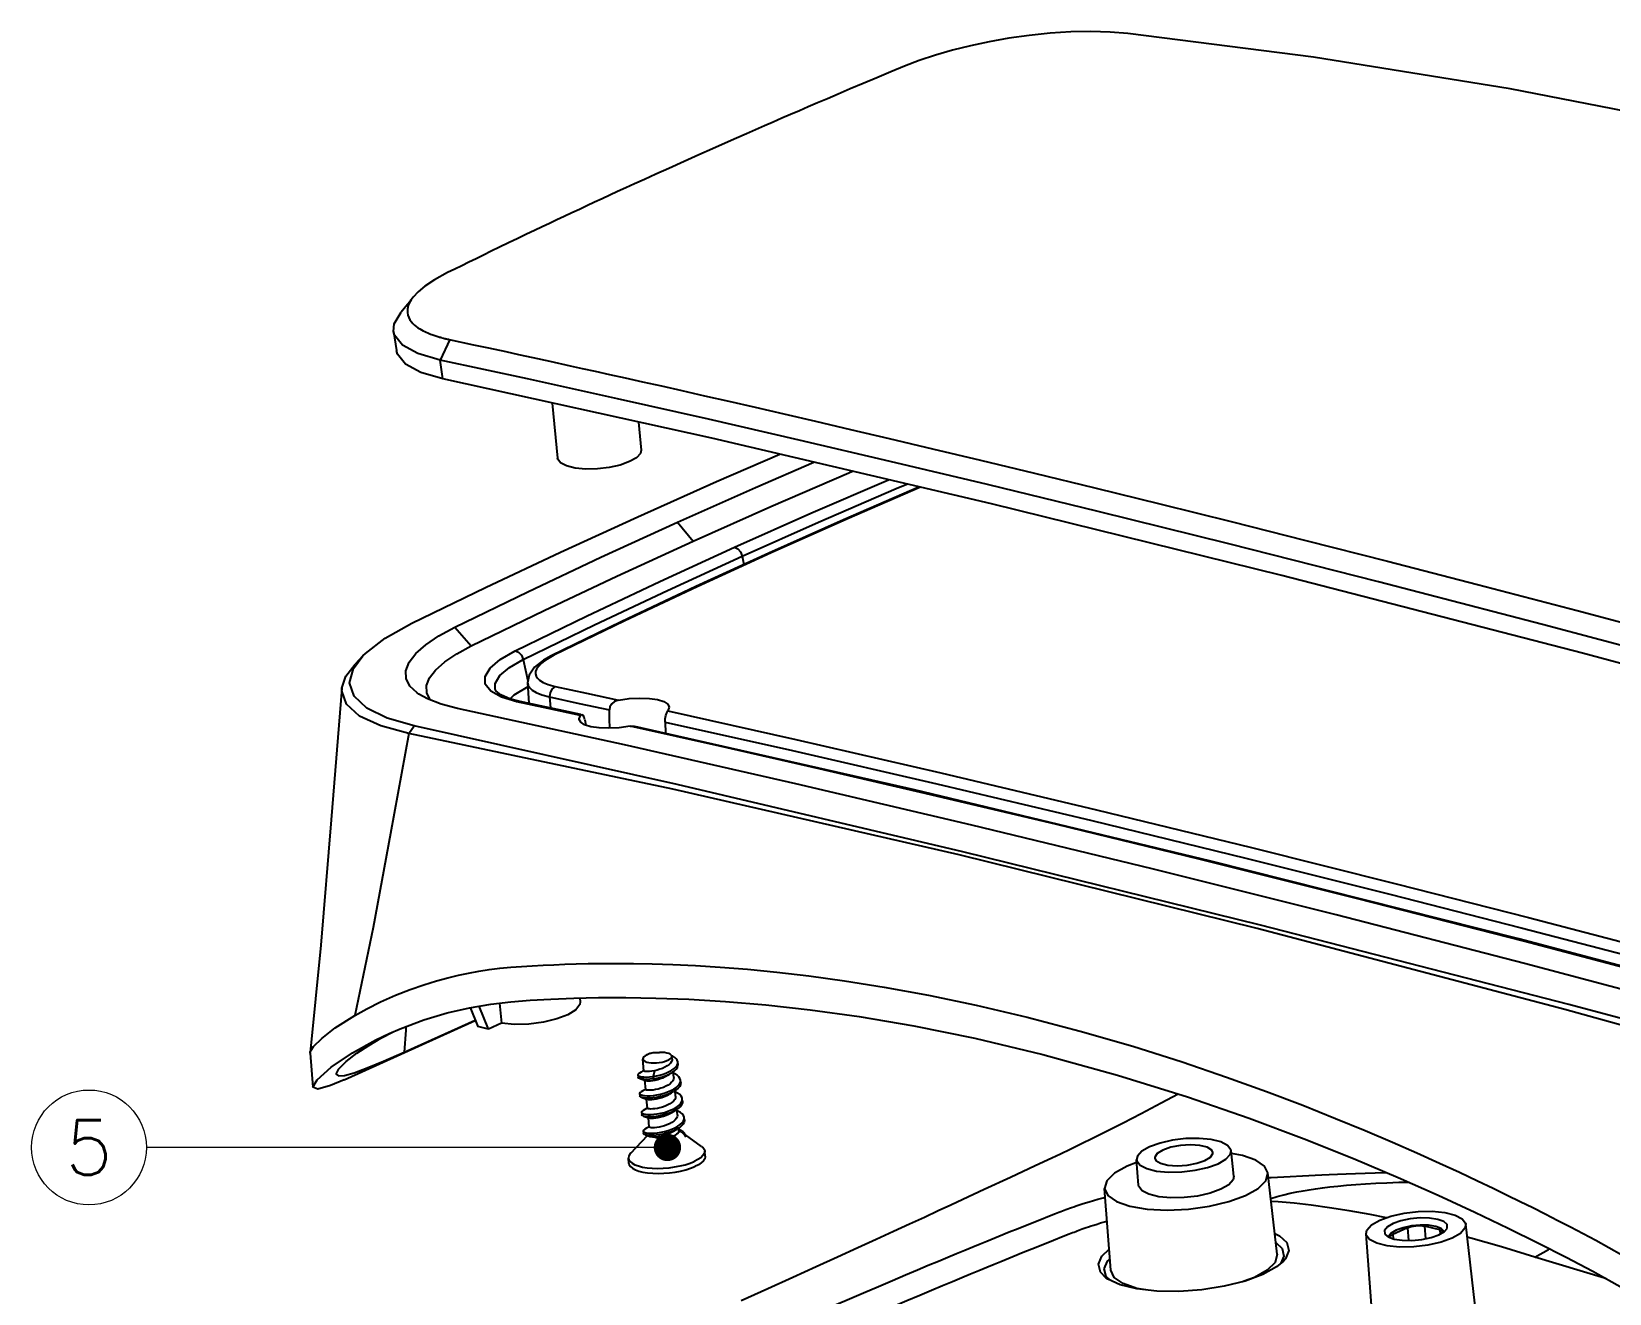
# Model space of a CAD drawing. Header units: millimetres. Extents: x 6239 to 6671, y 1393 to 1694.
# Drawn here: x 6471.9 to 6541.1, y 1523.7 to 1579.1 of the extents above; entities that cross this region are included whole.
import ezdxf
from ezdxf.enums import TextEntityAlignment as Align

# ---------------------------------------------------------------- set-up
doc = ezdxf.new("R2010")
doc.units = ezdxf.units.MM
doc.layers.add('from', color=7, linetype='Continuous', lineweight=13)
doc.styles.add('ROMAND', font='romand.shx', dxfattribs={"width": 0.75, "bigfont": 'gbcbig.shx'})
doc.styles.add('TXT', font='txt.shx', dxfattribs={"bigfont": 'gbcbig.shx'})
doc.dimstyles.new('YanXiu', dxfattribs={"dimtxt": 2.5, "dimasz": 2.2, "dimexe": 1, "dimexo": 0, "dimgap": 0.66, "dimtad": 0, "dimzin": 9, "dimdsep": 46, "dimtxsty": 'ROMAND', "dimblk": 'CLOSEDBLANK', "dimcen": 0, "dimclrd": 3, "dimclre": 3, "dimclrt": 7, "dimazin": 2, "dimtfac": 1, "dimtofl": 0, "dimtmove": 0, "dimatfit": 3, "dimldrblk": 'CLOSEDBLANK', "dimfxl": 0, "dimlwd": 5, "dimlwe": 5, "dimarcsym": 0})

# ---------------------------------------------------------------- blocks, each defined once
blk = doc.blocks.new('_ClosedBlank')
at = {"color": 0, "linetype": 'ByBlock', "lineweight": -2}
for p, q in [((-1, 0.167), (0, 0)), ((-1, 0.167), (-1, -0.167)), ((0, 0), (-1, -0.167))]:
    blk.add_line(p, q, dxfattribs=at)
blk = doc.blocks.new('A$C0C2A059F')
at = {"color": 7, "linetype": 'Continuous'}
for p, q in [((19.856, 106.765), (20.016, 105.724)), ((22.945, 106.318), (22.401, 105.199)), ((22.586, 106.402), (22.638, 106.389)), ((22.638, 106.389), (22.683, 106.378)), ((22.683, 106.378), (22.724, 106.368)), ((22.724, 106.368), (22.76, 106.359)), ((22.76, 106.359), (22.808, 106.348)), ((22.808, 106.348), (22.856, 106.337)), ((22.856, 106.337), (22.897, 106.328)), ((22.897, 106.328), (24.233, 106.042)), ((24.233, 106.042), (25.051, 105.866)), ((25.051, 105.866), (26.004, 105.659)), ((26.004, 105.659), (26.702, 105.508)), ((22.554, 104.161), (22.401, 105.199)), ((26.702, 105.508), (27.493, 105.336)), ((27.493, 105.336), (28.425, 105.132)), ((37.302, 100.904), (22.554, 104.161)), ((28.555, 102.835), (28.845, 99.814)), ((33.276, 101.793), (33.424, 100.254)), ((48.689, 98.235), (44.523, 96.432)), ((35.418, 96.3), (36.281, 95.254)), ((44.523, 96.432), (40.427, 94.606)), ((38.969, 94.441), (39.069, 93.984)), ((40.561, 94.623), (40.427, 94.606)), ((23.213, 90.541), (24.116, 89.514)), ((32.33, 90.839), (28.5, 88.975)), ((17.651, 88.277), (18.174, 88.966)), ((18.174, 88.966), (17.744, 88.522)), ((26.963, 88.773), (27.223, 87.595)), ((28.375, 88.851), (28.138, 88.699)), ((28.65, 88.999), (28.375, 88.851)), ((28.65, 88.999), (28.501, 88.975)), ((27.205, 87.496), (27.271, 86.365)), ((25.418, 87.133), (25.417, 87.136)), ((26.618, 86.45), (25.771, 86.699)), ((26.792, 86.467), (26.226, 86.618)), ((26.447, 86.805), (26.248, 86.612)), ((27.219, 87.262), (26.447, 86.805)), ((28.407, 86.713), (28.453, 86.11)), ((32.514, 84.086), (23.353, 86.083)), ((26.618, 86.45), (26.792, 86.467)), ((28.325, 86.084), (26.618, 86.45)), ((30.105, 85.699), (28.325, 86.084)), ((34.964, 86.154), (34.898, 85.949)), ((20.685, 84.713), (20.987, 85.136)), ((30.345, 85.459), (30.305, 85.603)), ((30.345, 85.459), (30.392, 85.169)), ((37.741, 84.012), (32.824, 85.104)), ((48.421, 81.62), (33.087, 85.102)), ((34.744, 85.336), (34.768, 84.72)), ((41.921, 81.953), (32.514, 84.086)), ((43.196, 82.774), (37.741, 84.012)), ((30.061, 70.195), (30.079, 69.991)), ((24.047, 69.674), (24.481, 68.641)), ((25.058, 68.498), (24.546, 69.759)), ((25.659, 69.924), (25.764, 68.817)), ((17.14, 65.717), (24.333, 68.967)), ((20.519, 68.431), (20.429, 67.233)), ((20.533, 68.638), (20.519, 68.431)), ((25.058, 68.498), (24.481, 68.641)), ((25.764, 68.817), (25.058, 68.498)), ((19.16, 67.989), (19.831, 68.343)), ((15.271, 67.17), (15.272, 67.204)), ((15.271, 67.169), (15.433, 65.3)), ((33.58, 66.206), (33.518, 66.851)), ((33.718, 67.075), (33.719, 67.061)), ((33.718, 67.075), (33.736, 67.07)), ((35.16, 67.004), (35.102, 67.03)), ((35.126, 66.843), (35.111, 67.004)), ((35.452, 66.555), (35.44, 66.684)), ((16.811, 66.284), (16.699, 66.06)), ((33.25, 65.984), (33.262, 65.856)), ((34.153, 66.206), (34.082, 65.892)), ((34.082, 65.892), (34.094, 65.764)), ((34.094, 65.764), (34.201, 65.7)), ((35.222, 65.846), (35.192, 66.154)), ((33.348, 64.957), (33.361, 64.828)), ((33.576, 65.703), (33.662, 65.673)), ((33.679, 65.179), (33.63, 65.684)), ((35.321, 64.818), (35.292, 65.115)), ((35.601, 65.562), (35.588, 65.69)), ((33.675, 64.676), (33.761, 64.646)), ((33.777, 64.152), (33.729, 64.657)), ((35.419, 63.791), (35.391, 64.087)), ((35.699, 64.535), (35.687, 64.663)), ((33.447, 63.93), (33.459, 63.801)), ((33.774, 63.648), (33.859, 63.619)), ((33.876, 63.124), (33.827, 63.63)), ((35.798, 63.507), (35.786, 63.636)), ((32.857, 61.685), (33.775, 62.654)), ((33.546, 62.902), (33.558, 62.774)), ((35.505, 62.895), (35.489, 63.06)), ((35.615, 62.865), (35.5, 62.948)), ((35.814, 62.685), (35.886, 62.584)), ((36.743, 62.058), (35.864, 62.687)), ((35.884, 62.609), (35.867, 62.682)), ((35.886, 62.584), (35.884, 62.609)), ((36.943, 61.525), (36.916, 61.805)), ((65.937, 60.427), (65.777, 61.826)), ((32.762, 61.123), (32.735, 61.404)), ((53.684, 60.371), (55.038, 61.002)), ((55.038, 61.002), (55.946, 61.426)), ((60.653, 61.185), (60.074, 60.973)), ((60.709, 59.925), (60.601, 61.328)), ((68.316, 56.136), (67.802, 60.611)), ((52.242, 59.702), (53.684, 60.371)), ((59.191, 55.26), (58.843, 59.75)), ((67.832, 60.349), (67.987, 60.353)), ((54.698, 57.798), (55.286, 58.033)), ((55.286, 58.033), (55.824, 58.248)), ((52.39, 56.863), (53.053, 57.133)), ((53.053, 57.133), (53.619, 57.363)), ((53.619, 57.363), (54.101, 57.557)), ((54.101, 57.557), (54.698, 57.798)), ((56.042, 56.915), (56.578, 57.128)), ((73.578, 52.115), (73.18, 57.26)), ((74.236, 57.227), (74.393, 57.099)), ((75.448, 57.594), (74.645, 57.231)), ((74.645, 57.231), (74.674, 56.996)), ((75.448, 57.594), (75.514, 56.901)), ((76.383, 57.682), (76.449, 56.993)), ((77.229, 57.473), (76.383, 57.682)), ((76.745, 57.055), (77.175, 57.206)), ((77.175, 57.206), (77.483, 57.388)), ((77.229, 57.473), (77.245, 57.247)), ((77.229, 57.473), (77.378, 57.412)), ((77.378, 57.412), (77.42, 57.351)), ((77.483, 57.388), (77.624, 57.552)), ((79.243, 52.659), (78.654, 57.786)), ((53.817, 56.017), (54.381, 56.246)), ((54.381, 56.246), (54.862, 56.44)), ((54.862, 56.44), (55.456, 56.68)), ((55.456, 56.68), (56.042, 56.915)), ((68.244, 56.765), (68.578, 56.45)), ((74.393, 57.099), (74.723, 56.977)), ((75.795, 56.552), (75.025, 56.538)), ((76.567, 56.643), (75.795, 56.552)), ((76.233, 56.948), (76.745, 57.055)), ((77.293, 56.806), (76.567, 56.643)), ((77.904, 57.026), (77.293, 56.806)), ((53.155, 55.748), (53.817, 56.017)), ((68.27, 55.448), (67.519, 55.032)), ((68.649, 55.768), (68.27, 55.448)), ((58.93, 54.926), (58.827, 55.332)), ((59.126, 54.728), (58.93, 54.926)), ((67.065, 54.87), (66.452, 54.645)), ((67.766, 55.266), (67.065, 54.87))]:
    blk.add_line(p, q, dxfattribs=at)
for points in [[(60.11, 123.113), (59.141, 123.192), (58.093, 123.22), (56.988, 123.197), (55.853, 123.125), (54.713, 123.008), (53.597, 122.851), (52.522, 122.662), (51.49, 122.443), (50.502, 122.196), (49.563, 121.924), (48.683, 121.63), (47.872, 121.317)], [(139.723, 103.456), (130.761, 106.879), (120.932, 110.238), (110.899, 113.265), (101.379, 115.783), (91.689, 118.01), (81.094, 120.077), (70.309, 121.807), (60.11, 123.113)], [(47.872, 121.317), (47.123, 121.005), (46.361, 120.686), (45.612, 120.371), (44.899, 120.071), (44.242, 119.792), (43.642, 119.537), (43.097, 119.304), (42.593, 119.087), (42.107, 118.879), (41.625, 118.671), (41.145, 118.463), (40.666, 118.254), (40.189, 118.047), (39.707, 117.836), (39.202, 117.614), (38.65, 117.371), (38.03, 117.097), (37.339, 116.791), (36.586, 116.455), (35.782, 116.095), (34.939, 115.715)], [(34.939, 115.715), (34.227, 115.392), (33.609, 115.111), (33.067, 114.864), (32.583, 114.641), (32.137, 114.437), (31.713, 114.241), (31.293, 114.047), (30.874, 113.852), (30.456, 113.658), (30.04, 113.464), (29.628, 113.271), (29.217, 113.078), (28.805, 112.884), (28.396, 112.691), (27.994, 112.5), (27.585, 112.306), (27.149, 112.098), (26.669, 111.868), (26.163, 111.625), (25.666, 111.385), (25.207, 111.163), (24.78, 110.956), (24.376, 110.759), (23.982, 110.567), (23.593, 110.376), (23.207, 110.186), (22.818, 109.994)], [(22.818, 109.994), (22.102, 109.606), (21.575, 109.254), (21.195, 108.939), (20.932, 108.657), (20.824, 108.51)], [(20.824, 108.51), (20.808, 108.487), (20.743, 108.399), (20.624, 108.249), (20.438, 108.027), (20.266, 107.828)], [(20.824, 108.51), (20.761, 108.407), (20.659, 108.185), (20.613, 107.989), (20.608, 107.814), (20.635, 107.66), (20.685, 107.524), (20.751, 107.404), (20.829, 107.297), (20.914, 107.202), (21.005, 107.117), (21.098, 107.041), (21.192, 106.973), (21.286, 106.912), (21.38, 106.857), (21.471, 106.808), (21.56, 106.763), (21.646, 106.723), (21.727, 106.687), (21.803, 106.655), (21.875, 106.627), (21.943, 106.601), (22.006, 106.578), (22.066, 106.557), (22.124, 106.537), (22.179, 106.519), (22.232, 106.502), (22.283, 106.487), (22.331, 106.472), (22.376, 106.459), (22.418, 106.447), (22.457, 106.436), (22.493, 106.427), (22.526, 106.418), (22.586, 106.402)], [(19.856, 106.765), (19.888, 107.185), (20.266, 107.828)], [(20.349, 106.015), (19.909, 106.568), (19.856, 106.765)], [(22.554, 104.161), (21.342, 104.516), (20.505, 104.977), (20.068, 105.529), (20.016, 105.724)], [(22.401, 105.199), (21.191, 105.552), (20.349, 106.015)], [(32.133, 103.074), (27.196, 104.163), (22.401, 105.199)], [(28.425, 105.132), (29.545, 104.886), (30.192, 104.743), (30.904, 104.586), (31.689, 104.412), (32.552, 104.22), (33.5, 104.008), (34.537, 103.775), (35.669, 103.52), (36.9, 103.242), (38.235, 102.938), (39.683, 102.607), (41.259, 102.244), (42.991, 101.843), (44.907, 101.396), (47.035, 100.896), (49.405, 100.335), (52.047, 99.704), (54.998, 98.992), (58.315, 98.184), (61.946, 97.29), (65.78, 96.335), (69.886, 95.3), (74.357, 94.16), (79.289, 92.886), (84.768, 91.451), (90.672, 89.883)], [(102.036, 85.536), (92.344, 88.172), (82.853, 90.694), (73.865, 93.03), (65.658, 95.112), (58.493, 96.889), (52.424, 98.365), (47.088, 99.637), (42.1, 100.805), (37.131, 101.947), (32.133, 103.074)], [(102.079, 84.525), (85.043, 89.116), (68.56, 93.378), (52.64, 97.309), (37.302, 100.904)], [(32.795, 99.624), (32.284, 99.439), (31.677, 99.303), (31.032, 99.226), (30.387, 99.215), (29.811, 99.269), (29.335, 99.387), (29.01, 99.555), (28.854, 99.764), (28.845, 99.814)], [(33.424, 100.254), (33.385, 100.075), (33.172, 99.841), (32.795, 99.624)], [(33.241, 96.601), (37.567, 98.529), (41.03, 100.03)], [(35.418, 96.3), (39.7, 98.208), (42.895, 99.593)], [(36.281, 95.254), (40.548, 97.155), (44.813, 99.004), (45.027, 99.093)], [(38.548, 94.925), (42.737, 96.791), (46.99, 98.633)], [(38.969, 94.441), (43.152, 96.304), (47.423, 98.154), (48, 98.397)], [(48.751, 98.221), (44.711, 96.471), (40.561, 94.623)], [(20.848, 90.755), (24.889, 92.719), (29.006, 94.661), (33.241, 96.601)], [(23.213, 90.541), (27.215, 92.486), (31.227, 94.379), (35.418, 96.3)], [(24.116, 89.514), (28.104, 91.452), (32.103, 93.339), (36.281, 95.254)], [(26.521, 89.248), (30.437, 91.152), (34.447, 93.045), (38.548, 94.925)], [(26.963, 88.773), (30.872, 90.674), (34.876, 92.564), (38.969, 94.441)], [(40.561, 94.623), (36.5, 92.761), (32.529, 90.886), (28.65, 88.999)], [(40.427, 94.606), (36.432, 92.776), (32.33, 90.839)], [(38.548, 94.925), (38.726, 94.843), (38.878, 94.668), (38.969, 94.441)], [(18.174, 88.966), (18.315, 89.105), (19.398, 89.941), (20.848, 90.755)], [(21.247, 86.862), (21.142, 86.935), (20.753, 87.309), (20.548, 87.719), (20.532, 88.157), (20.709, 88.619), (21.072, 89.095), (21.618, 89.58), (22.335, 90.065), (23.213, 90.541)], [(21.894, 86.533), (21.867, 86.559), (21.68, 86.934), (21.667, 87.335), (21.828, 87.757), (22.16, 88.193), (22.659, 88.636), (23.314, 89.079), (24.116, 89.514)], [(25.771, 86.699), (25.185, 87.025), (24.884, 87.412), (24.872, 87.834), (25.146, 88.297), (25.707, 88.778), (26.521, 89.248)], [(26.521, 89.248), (26.708, 89.17), (26.869, 88.999), (26.963, 88.773)], [(17.018, 87.194), (17.234, 87.856), (17.744, 88.522)], [(20.987, 85.135), (19.505, 85.558), (18.384, 86.103), (17.685, 86.754), (17.437, 87.486), (17.651, 88.277)], [(25.417, 87.136), (25.428, 87.457), (25.684, 87.889), (26.205, 88.336), (26.963, 88.773)], [(28.501, 88.975), (28.072, 88.737), (27.588, 88.357), (27.28, 87.911), (27.205, 87.496)], [(28.138, 88.699), (27.944, 88.545), (27.796, 88.393), (27.697, 88.247), (27.644, 88.108), (27.635, 87.98), (27.667, 87.861), (27.738, 87.746), (27.86, 87.63), (28.05, 87.512), (28.33, 87.396), (28.715, 87.293)], [(27.206, 87.494), (27.207, 87.477), (27.242, 87.345), (27.321, 87.217), (27.456, 87.088), (27.668, 86.957), (27.98, 86.828), (28.407, 86.713)], [(17.018, 87.194), (16.434, 79.975), (15.866, 73.102), (15.272, 67.203)], [(20.685, 84.713), (19.152, 85.123), (17.993, 85.663), (17.27, 86.316), (17.013, 87.055), (17.018, 87.194)], [(23.353, 86.083), (22.454, 86.317), (21.713, 86.603), (21.247, 86.862)], [(26.226, 86.618), (25.739, 86.828), (25.479, 87.029), (25.418, 87.135)], [(28.715, 87.293), (28.546, 87.165), (28.435, 86.955), (28.407, 86.713)], [(28.407, 86.713), (30.038, 86.362), (31.689, 86.005)], [(28.715, 87.293), (30.438, 86.922), (32.182, 86.544)], [(32.182, 86.544), (31.973, 86.471), (31.813, 86.342), (31.717, 86.177), (31.689, 86.005)], [(32.182, 86.544), (32.776, 86.622), (33.355, 86.653), (33.883, 86.636), (34.332, 86.571), (34.673, 86.462), (34.888, 86.317), (34.964, 86.154)], [(30.116, 85.751), (29.183, 85.953), (27.896, 86.23), (26.792, 86.467)], [(30.039, 85.486), (30.037, 85.507), (30.105, 85.699)], [(30.185, 85.736), (30.169, 85.738), (30.105, 85.699)], [(30.305, 85.603), (30.241, 85.703), (30.185, 85.736)], [(31.71, 85.001), (31.699, 85.513), (31.689, 86.005)], [(34.744, 85.336), (34.753, 85.517), (34.79, 85.696), (34.843, 85.846), (34.898, 85.949)], [(34.898, 85.949), (41.905, 84.383), (49.857, 82.553), (58.408, 80.524), (66.905, 78.451), (74.839, 76.466), (82.092, 74.612), (88.725, 72.885), (94.798, 71.279), (100.41, 69.774)], [(101.156, 65.341), (84.307, 69.835), (67.394, 74.189), (51.062, 78.222), (35.413, 81.907), (20.987, 85.135)], [(32.824, 85.104), (32.229, 85.028), (31.649, 84.998), (31.119, 85.016), (30.67, 85.081), (30.328, 85.189), (30.113, 85.334), (30.039, 85.486)], [(32.824, 85.104), (33.037, 85.11), (33.087, 85.102)], [(34.744, 85.336), (41.729, 83.774), (49.645, 81.951), (58.145, 79.935), (66.589, 77.874), (74.48, 75.9), (81.697, 74.055), (88.3, 72.337), (94.349, 70.737), (99.94, 69.238)], [(20.685, 84.713), (19.685, 79.229), (18.736, 74.071), (17.72, 69.241)], [(100.885, 64.911), (84.081, 69.576), (67.206, 74.012), (50.869, 78.046), (35.171, 81.652), (20.685, 84.713)], [(98.633, 68.855), (90.609, 71.003), (81.817, 73.31), (72.723, 75.639), (64.039, 77.809), (56.226, 79.711), (49.321, 81.352), (43.196, 82.774)], [(103.119, 66.388), (92.392, 69.302), (81.865, 72.091), (71.546, 74.753), (61.444, 77.285), (51.567, 79.686), (41.921, 81.953)], [(98.649, 68.914), (81.557, 73.438), (64.679, 77.71), (48.421, 81.62)], [(17.72, 69.241), (18.381, 69.61), (19.142, 69.992), (19.955, 70.353), (20.762, 70.67), (21.514, 70.93), (22.201, 71.14), (22.827, 71.309), (23.406, 71.447), (23.965, 71.564), (24.528, 71.666), (25.104, 71.754), (25.687, 71.827), (26.276, 71.884), (26.864, 71.928), (27.458, 71.964), (28.053, 71.997), (28.648, 72.025), (29.244, 72.049), (29.861, 72.069), (30.525, 72.085), (31.26, 72.094), (32.085, 72.097), (33.007, 72.091), (34.031, 72.071), (35.163, 72.034), (36.407, 71.975), (37.769, 71.89), (39.253, 71.772), (40.867, 71.615), (42.634, 71.411), (44.588, 71.144), (46.764, 70.799), (49.179, 70.358), (51.806, 69.81), (54.601, 69.152), (57.504, 68.388), (60.385, 67.549), (63.095, 66.69), (65.537, 65.858), (67.73, 65.065), (69.709, 64.311), (71.507, 63.596), (73.141, 62.922), (74.626, 62.289), (75.975, 61.697), (77.201, 61.144), (78.307, 60.635), (79.289, 60.175), (80.15, 59.764), (80.919, 59.391), (81.631, 59.04), (82.32, 58.697), (83.009, 58.351), (83.7, 58), (84.387, 57.647), (85.082, 57.282), (85.78, 56.905), (86.488, 56.511), (87.205, 56.104)], [(21.516, 69.004), (22.789, 69.384), (24.013, 69.668), (25.18, 69.868), (26.285, 69.997), (27.349, 70.075), (28.485, 70.137), (29.73, 70.187), (31.095, 70.218), (32.593, 70.223), (34.24, 70.197), (36.053, 70.129), (38.053, 70.008), (40.26, 69.821), (42.695, 69.551), (45.392, 69.175), (48.392, 68.666), (51.731, 67.991), (55.46, 67.104), (59.56, 65.974), (63.394, 64.774), (66.776, 63.603), (69.791, 62.471), (72.498, 61.386), (74.937, 60.353), (77.145, 59.373), (79.149, 58.447), (80.972, 57.573), (82.635, 56.751), (84.152, 55.982), (85.622, 55.209), (87.25, 54.301)], [(15.272, 67.204), (15.28, 67.24), (15.463, 67.54), (15.91, 67.977), (16.65, 68.556), (17.72, 69.241)], [(30.078, 69.991), (30.06, 69.844), (29.848, 69.558), (29.415, 69.282), (28.81, 69.049), (28.072, 68.872), (27.277, 68.771), (26.482, 68.751), (25.764, 68.817)], [(19.604, 68.255), (20.207, 68.516), (21.516, 69.004)], [(20.429, 67.233), (22.299, 68.065), (24.331, 68.974)], [(16.434, 66.401), (17.594, 67.195), (18.885, 67.912), (19.604, 68.255)], [(16.811, 66.284), (17.254, 66.716), (17.839, 67.166), (18.489, 67.596), (19.16, 67.989)], [(16.699, 66.06), (16.698, 66.028), (16.829, 65.921), (17.164, 65.949), (17.688, 66.099), (18.398, 66.363), (19.304, 66.74), (20.429, 67.233)], [(33.736, 67.07), (33.643, 67.021), (33.574, 66.968), (33.532, 66.914), (33.517, 66.86), (33.518, 66.851)], [(33.518, 66.851), (33.532, 66.809), (33.575, 66.762), (33.644, 66.721), (33.737, 66.687), (33.851, 66.662), (33.982, 66.647), (34.125, 66.641), (34.275, 66.646), (34.426, 66.662), (34.573, 66.686), (34.711, 66.72), (34.834, 66.761), (34.939, 66.808), (35.021, 66.859), (35.078, 66.912), (35.107, 66.967), (35.111, 67.004)], [(33.718, 67.075), (33.744, 67.091), (33.773, 67.108), (33.805, 67.124), (33.839, 67.139), (33.875, 67.153), (33.913, 67.167), (33.952, 67.181)], [(33.952, 67.181), (34.019, 67.191), (34.086, 67.2), (34.154, 67.207), (34.222, 67.212), (34.292, 67.214), (34.363, 67.215), (34.433, 67.212)], [(34.082, 65.892), (34.266, 65.924), (34.453, 65.967), (34.638, 66.021), (34.813, 66.085), (34.975, 66.158), (35.119, 66.238), (35.24, 66.325), (35.334, 66.416), (35.4, 66.509), (35.435, 66.602), (35.44, 66.684)], [(35.126, 66.843), (35.124, 66.786), (35.096, 66.706), (35.04, 66.625), (34.959, 66.547), (34.855, 66.472), (34.733, 66.402), (34.596, 66.34), (34.45, 66.286), (34.3, 66.241), (34.153, 66.206)], [(35.111, 67.004), (35.108, 67.02), (35.08, 67.069), (35.024, 67.113), (34.943, 67.151), (34.84, 67.181), (34.717, 67.201), (34.58, 67.212), (34.433, 67.212)], [(35.44, 66.684), (35.439, 66.693), (35.411, 66.781), (35.354, 66.863), (35.27, 66.938), (35.16, 67.004)], [(15.434, 65.3), (15.663, 65.707), (16.434, 66.401)], [(33.335, 66.084), (33.297, 66.06), (33.257, 66.016), (33.25, 65.984)], [(33.25, 65.984), (33.252, 65.974), (33.282, 65.936), (33.347, 65.904), (33.444, 65.88), (33.57, 65.866), (33.722, 65.863), (33.894, 65.871), (34.082, 65.892)], [(33.365, 65.774), (33.293, 65.809), (33.264, 65.847), (33.262, 65.856)], [(33.578, 66.222), (33.53, 66.194), (33.432, 66.138), (33.335, 66.084)], [(33.365, 65.774), (33.469, 65.739), (33.576, 65.703)], [(34.094, 65.764), (33.906, 65.743), (33.733, 65.734), (33.581, 65.738), (33.454, 65.752), (33.365, 65.774)], [(34.153, 66.206), (34.015, 66.181), (33.888, 66.166), (33.78, 66.161), (33.692, 66.164), (33.628, 66.174), (33.59, 66.191), (33.58, 66.206)], [(34.094, 65.764), (34.281, 65.796), (34.471, 65.84), (34.658, 65.895), (34.836, 65.96), (34.999, 66.035), (35.066, 66.071)], [(34.201, 65.7), (34.338, 65.733), (34.476, 65.775), (34.613, 65.826), (34.743, 65.886), (34.829, 65.934)], [(34.829, 65.934), (34.891, 65.971), (34.98, 66.022), (35.066, 66.071)], [(35.222, 65.846), (35.223, 65.823), (35.209, 65.74), (35.169, 65.656), (35.103, 65.575), (35.016, 65.497)], [(35.066, 66.071), (35.143, 66.117), (35.263, 66.206), (35.356, 66.298), (35.419, 66.393), (35.45, 66.487), (35.452, 66.555)], [(35.588, 65.69), (35.56, 65.79), (35.497, 65.881), (35.4, 65.965), (35.274, 66.039), (35.2, 66.07)], [(17.138, 65.716), (16.39, 65.399), (15.702, 65.2), (15.434, 65.3)], [(33.348, 64.957), (33.363, 64.924), (33.414, 64.89), (33.498, 64.862), (33.612, 64.844), (33.754, 64.835), (33.918, 64.839), (34.099, 64.854), (34.293, 64.883), (34.491, 64.924), (34.689, 64.977), (34.881, 65.042), (35.059, 65.118), (35.218, 65.202), (35.354, 65.294), (35.462, 65.391), (35.538, 65.492), (35.581, 65.593), (35.588, 65.69)], [(33.434, 65.056), (33.424, 65.051), (33.368, 65.007), (33.348, 64.964), (33.348, 64.957)], [(33.677, 65.195), (33.629, 65.167), (33.531, 65.111), (33.434, 65.056)], [(35.191, 65.051), (35.048, 64.979), (34.867, 64.904), (34.674, 64.84), (34.474, 64.788), (34.275, 64.749), (34.082, 64.723), (33.902, 64.709), (33.741, 64.708), (33.603, 64.718), (33.493, 64.738), (33.463, 64.747)], [(33.662, 65.673), (33.677, 65.669), (33.741, 65.658), (33.828, 65.655), (33.937, 65.661), (34.063, 65.675), (34.201, 65.7)], [(35.016, 65.497), (34.909, 65.424), (34.784, 65.356), (34.649, 65.297), (34.509, 65.247), (34.367, 65.206), (34.225, 65.173), (34.09, 65.151), (33.97, 65.138), (33.868, 65.134), (33.783, 65.138), (33.722, 65.149), (33.687, 65.165), (33.679, 65.179)], [(33.761, 64.646), (33.771, 64.643), (33.832, 64.632), (33.916, 64.628), (34.019, 64.632), (34.139, 64.645), (34.273, 64.667), (34.415, 64.7), (34.558, 64.741), (34.698, 64.791), (34.833, 64.851), (34.941, 64.908)], [(34.941, 64.908), (35.011, 64.949), (35.101, 65.001), (35.211, 65.062)], [(35.601, 65.562), (35.59, 65.453), (35.543, 65.352), (35.463, 65.251), (35.351, 65.154), (35.211, 65.062)], [(35.687, 64.663), (35.675, 64.722), (35.626, 64.816), (35.544, 64.903), (35.43, 64.981), (35.299, 65.045)], [(55.946, 61.426), (56.425, 61.652), (56.952, 61.904), (57.543, 62.191), (58.216, 62.523), (58.99, 62.91), (59.87, 63.356), (60.856, 63.865), (61.954, 64.439), (62.885, 64.933)], [(33.463, 64.747), (33.415, 64.767), (33.37, 64.803), (33.361, 64.828)], [(33.447, 63.93), (33.451, 63.914), (33.487, 63.877), (33.557, 63.846), (33.658, 63.823), (33.789, 63.81), (33.944, 63.809), (34.119, 63.819), (34.308, 63.842), (34.505, 63.877), (34.704, 63.926), (34.899, 63.986), (35.084, 64.057), (35.252, 64.138), (35.398, 64.227), (35.518, 64.322), (35.608, 64.422), (35.666, 64.523), (35.688, 64.624), (35.687, 64.663)], [(33.463, 64.747), (33.568, 64.712), (33.675, 64.676)], [(33.776, 64.168), (33.727, 64.14), (33.629, 64.084), (33.532, 64.029)], [(35.114, 64.47), (35.007, 64.397), (34.884, 64.33), (34.747, 64.27), (34.604, 64.218), (34.461, 64.177), (34.321, 64.145), (34.187, 64.123), (34.066, 64.11), (33.963, 64.107), (33.88, 64.111), (33.82, 64.121), (33.785, 64.138), (33.777, 64.152)], [(35.321, 64.818), (35.322, 64.793), (35.308, 64.712), (35.268, 64.629), (35.202, 64.547), (35.114, 64.47)], [(35.699, 64.535), (35.698, 64.469), (35.666, 64.367), (35.599, 64.266), (35.5, 64.167), (35.371, 64.073), (35.289, 64.024)], [(33.532, 64.029), (33.487, 63.998), (33.451, 63.955), (33.447, 63.93)], [(33.562, 63.72), (33.542, 63.727), (33.483, 63.76), (33.459, 63.801)], [(33.546, 62.902), (33.566, 62.864), (33.622, 62.831), (33.71, 62.804), (33.829, 62.787), (33.974, 62.781), (34.141, 62.786), (34.325, 62.803), (34.519, 62.833), (34.718, 62.876), (34.916, 62.932), (35.105, 62.998), (35.281, 63.075), (35.437, 63.161), (35.569, 63.254), (35.673, 63.352), (35.744, 63.452), (35.782, 63.554), (35.786, 63.636)], [(35.289, 64.024), (35.218, 63.985), (35.043, 63.907), (34.854, 63.838), (34.657, 63.781), (34.457, 63.737), (34.261, 63.705), (34.075, 63.686), (33.905, 63.679), (33.756, 63.685), (33.634, 63.701), (33.562, 63.72)], [(33.562, 63.72), (33.667, 63.685), (33.774, 63.648)], [(33.859, 63.619), (33.868, 63.616), (33.928, 63.605), (34.011, 63.601), (34.114, 63.605), (34.235, 63.617), (34.369, 63.64), (34.509, 63.671), (34.653, 63.713), (34.796, 63.764), (34.932, 63.824), (35.039, 63.881)], [(35.213, 63.442), (35.106, 63.369), (34.982, 63.302), (34.846, 63.242), (34.707, 63.192), (34.564, 63.151), (34.422, 63.119), (34.288, 63.096), (34.168, 63.083), (34.065, 63.079), (33.981, 63.083), (33.919, 63.094), (33.884, 63.11), (33.876, 63.124)], [(35.039, 63.881), (35.11, 63.922), (35.2, 63.973), (35.289, 64.024)], [(35.419, 63.791), (35.42, 63.768), (35.407, 63.685), (35.366, 63.601), (35.301, 63.52), (35.213, 63.442)], [(35.798, 63.507), (35.799, 63.484), (35.782, 63.383), (35.73, 63.281), (35.644, 63.181), (35.527, 63.084), (35.388, 62.996)], [(35.786, 63.636), (35.783, 63.654), (35.75, 63.749), (35.682, 63.84), (35.581, 63.922), (35.45, 63.995), (35.398, 64.015)], [(33.631, 63.002), (33.611, 62.99), (33.561, 62.946), (33.546, 62.902)], [(33.661, 62.692), (33.602, 62.718), (33.564, 62.755), (33.558, 62.774)], [(33.874, 63.141), (33.826, 63.113), (33.728, 63.057), (33.631, 63.002)], [(35.388, 62.996), (35.217, 62.911), (35.034, 62.839), (34.839, 62.777), (34.639, 62.727), (34.441, 62.689), (34.25, 62.665), (34.072, 62.653), (33.914, 62.654), (33.781, 62.666), (33.676, 62.688), (33.661, 62.692)], [(33.661, 62.692), (33.765, 62.657), (33.872, 62.621), (33.914, 62.607)], [(33.914, 62.607), (33.956, 62.595), (34.043, 62.58), (34.147, 62.574)], [(34.147, 62.574), (34.26, 62.581), (34.389, 62.598), (34.53, 62.625), (34.677, 62.663), (34.824, 62.71), (34.967, 62.767), (35.1, 62.832), (35.138, 62.854)], [(34.147, 62.574), (34.255, 62.552), (34.377, 62.538), (34.51, 62.532), (34.649, 62.536), (34.79, 62.549), (34.929, 62.57), (35.06, 62.599), (35.181, 62.634), (35.287, 62.676)], [(35.138, 62.854), (35.209, 62.895), (35.299, 62.946), (35.388, 62.996)], [(35.505, 62.895), (35.505, 62.871), (35.485, 62.821), (35.441, 62.771), (35.374, 62.722), (35.287, 62.676)], [(35.867, 62.682), (35.813, 62.775), (35.726, 62.861), (35.608, 62.938), (35.496, 62.989)], [(35.615, 62.865), (35.723, 62.779), (35.814, 62.685)], [(65.777, 61.826), (65.767, 61.876), (65.59, 62.112), (65.223, 62.302), (64.685, 62.435), (64.033, 62.497), (63.305, 62.484), (62.575, 62.397), (61.889, 62.243), (61.311, 62.035)], [(32.857, 61.685), (32.834, 61.659), (32.761, 61.547), (32.734, 61.436), (32.735, 61.404)], [(36.916, 61.805), (36.917, 61.773), (36.89, 61.662), (36.817, 61.549), (36.699, 61.438), (36.54, 61.331), (36.342, 61.23)], [(36.943, 61.525), (36.944, 61.492), (36.917, 61.381), (36.844, 61.269), (36.726, 61.158), (36.567, 61.051), (36.369, 60.95)], [(36.743, 62.058), (36.831, 61.981), (36.897, 61.88), (36.916, 61.805)], [(61.311, 62.035), (60.885, 61.789), (60.645, 61.525), (60.6, 61.328)], [(62.034, 61.857), (61.728, 61.67), (61.598, 61.47), (61.596, 61.42)], [(64.782, 61.726), (64.718, 61.857), (64.468, 62.011), (64.072, 62.109), (63.559, 62.143), (63.012, 62.109), (62.478, 62.009), (62.034, 61.857)], [(64.345, 61.286), (64.65, 61.472), (64.78, 61.672), (64.782, 61.726)], [(65.067, 61.108), (65.493, 61.353), (65.733, 61.618), (65.777, 61.826)], [(67.802, 60.61), (67.621, 60.977), (67.146, 61.31), (66.41, 61.565), (65.795, 61.669)], [(32.735, 61.404), (32.754, 61.329), (32.82, 61.228), (32.931, 61.135), (33.084, 61.053), (33.276, 60.983), (33.503, 60.927), (33.759, 60.886), (34.039, 60.862), (34.337, 60.853), (34.645, 60.862), (34.958, 60.887), (35.267, 60.928), (35.567, 60.985), (35.85, 61.055), (36.111, 61.137), (36.342, 61.23)], [(32.762, 61.123), (32.781, 61.049), (32.847, 60.948), (32.958, 60.855), (33.111, 60.773), (33.303, 60.703), (33.53, 60.647), (33.786, 60.606), (34.066, 60.581), (34.364, 60.573), (34.672, 60.582), (34.985, 60.607), (35.294, 60.648), (35.594, 60.704), (35.877, 60.774), (36.138, 60.857), (36.369, 60.95)], [(60.074, 60.973), (59.386, 60.585), (58.966, 60.168), (58.843, 59.75)], [(60.6, 61.328), (60.612, 61.266), (60.788, 61.03), (61.155, 60.84), (61.693, 60.707), (62.345, 60.646), (63.073, 60.659), (63.803, 60.745), (64.489, 60.9), (65.067, 61.108)], [(61.596, 61.42), (61.66, 61.285), (61.91, 61.132), (62.306, 61.034), (62.819, 60.999), (63.366, 61.034), (63.9, 61.134), (64.345, 61.286)], [(66.574, 59.368), (67.262, 59.756), (67.681, 60.173), (67.802, 60.61)], [(69.017, 60.405), (69.704, 60.443), (70.043, 60.462), (70.392, 60.481), (70.763, 60.5), (71.167, 60.52), (71.609, 60.539), (72.088, 60.558), (72.597, 60.576), (73.127, 60.592), (73.688, 60.606), (74.294, 60.617), (74.315, 60.617)], [(58.843, 59.75), (59.026, 59.364), (59.501, 59.031), (60.237, 58.776), (61.184, 58.616), (62.276, 58.561), (63.439, 58.617), (64.595, 58.778), (65.664, 59.034), (66.574, 59.368)], [(65.22, 59.702), (64.637, 59.492), (63.944, 59.336), (63.206, 59.249), (62.471, 59.236), (61.813, 59.298), (61.269, 59.432), (60.898, 59.624), (60.72, 59.863), (60.709, 59.925)], [(65.937, 60.428), (65.893, 60.217), (65.651, 59.95), (65.22, 59.702)], [(67.964, 59.202), (68.311, 59.308), (68.665, 59.403), (69.028, 59.489), (69.382, 59.563), (69.726, 59.626), (70.068, 59.682), (70.418, 59.734), (70.791, 59.783), (71.195, 59.831), (71.637, 59.878), (72.116, 59.923), (72.625, 59.964), (73.153, 60.001), (73.714, 60.034), (74.318, 60.063), (74.977, 60.088), (75.503, 60.102)], [(67.987, 60.353), (68.33, 60.368), (68.665, 60.385), (69.017, 60.405)], [(38.908, 53.594), (40.379, 54.26), (41.749, 54.882), (43.023, 55.462), (44.206, 56.001), (45.304, 56.503), (46.322, 56.97), (47.268, 57.405), (48.146, 57.808), (48.96, 58.183), (49.715, 58.532), (50.417, 58.856), (51.072, 59.159), (52.242, 59.702)], [(55.824, 58.248), (56.156, 58.38), (56.248, 58.416), (56.342, 58.452), (56.436, 58.489), (56.532, 58.525), (56.629, 58.561), (56.726, 58.596), (56.823, 58.632), (56.924, 58.668), (57.034, 58.707), (57.156, 58.749), (57.292, 58.795), (57.442, 58.846), (57.61, 58.9), (57.795, 58.959)], [(57.795, 58.959), (58.001, 59.023), (58.229, 59.092), (58.482, 59.165), (58.763, 59.243), (58.88, 59.274)], [(74.301, 58.14), (73.406, 58.32), (72.256, 58.526), (71.183, 58.694), (70.179, 58.829), (69.24, 58.934), (68.358, 59.014), (67.982, 59.039)], [(73.18, 57.26), (73.227, 57.468), (73.481, 57.747), (73.932, 58.007)], [(73.932, 58.007), (74.543, 58.227), (75.268, 58.39), (76.041, 58.482), (76.811, 58.496), (77.5, 58.431), (78.069, 58.29), (78.457, 58.089), (78.644, 57.839), (78.654, 57.786)], [(77.624, 57.552), (77.637, 57.583), (77.623, 57.771), (77.442, 57.934), (77.112, 58.056), (76.665, 58.126), (76.145, 58.136), (75.602, 58.085), (75.091, 57.979), (74.66, 57.827)], [(56.578, 57.128), (56.906, 57.259), (56.991, 57.292), (57.079, 57.326), (57.168, 57.36), (57.258, 57.394), (57.348, 57.428), (57.438, 57.461), (57.529, 57.494), (57.623, 57.527), (57.725, 57.563), (57.839, 57.603), (57.965, 57.646), (58.105, 57.693), (58.26, 57.743), (58.431, 57.798), (58.621, 57.857), (58.832, 57.92), (58.982, 57.963)], [(68.185, 57.274), (68.44, 57.157), (68.844, 56.776), (68.953, 56.346), (68.758, 55.896), (68.649, 55.768)], [(75.025, 56.538), (74.336, 56.603), (73.767, 56.743), (73.378, 56.944), (73.192, 57.194), (73.18, 57.26)], [(74.66, 57.827), (74.353, 57.645), (74.198, 57.451), (74.212, 57.263), (74.236, 57.227)], [(74.837, 57.464), (74.566, 57.304), (74.429, 57.132), (74.433, 57.085)], [(74.473, 57.07), (74.507, 57.143), (74.645, 57.231)], [(77.297, 57.559), (77.005, 57.667), (76.609, 57.728), (76.15, 57.737), (75.67, 57.692), (75.218, 57.598), (74.837, 57.464)], [(75.448, 57.594), (75.659, 57.664), (75.911, 57.705), (76.165, 57.711), (76.383, 57.682)], [(77.459, 57.374), (77.456, 57.414), (77.297, 57.559)], [(78.654, 57.786), (78.608, 57.566), (78.354, 57.286), (77.904, 57.026)], [(39.171, 51.185), (40.454, 51.762), (41.644, 52.291), (42.751, 52.78), (43.782, 53.231), (44.736, 53.645), (45.62, 54.027), (46.443, 54.379), (47.211, 54.706), (47.924, 55.008), (48.579, 55.284), (49.178, 55.535), (49.731, 55.766), (50.244, 55.979), (50.724, 56.178), (51.179, 56.366), (51.614, 56.545), (52.017, 56.71), (52.39, 56.863)], [(58.934, 54.834), (58.611, 55.16), (58.502, 55.59), (58.696, 56.04), (59.101, 56.412)], [(68.578, 56.45), (68.681, 56.044), (68.512, 55.652)], [(74.723, 56.977), (75.171, 56.908), (75.691, 56.898), (76.233, 56.948)], [(82.444, 55.986), (80.614, 56.542), (78.932, 57.021), (78.736, 57.073)], [(82.444, 55.986), (83.19, 56.404), (83.235, 56.447)], [(39.981, 50.089), (41.26, 50.664), (42.446, 51.192), (43.549, 51.679), (44.576, 52.128), (45.528, 52.541), (46.409, 52.921), (47.228, 53.272), (47.994, 53.598), (48.705, 53.899), (49.357, 54.174), (49.955, 54.425), (50.506, 54.654), (51.017, 54.867), (51.495, 55.065), (51.949, 55.253), (52.382, 55.431), (52.784, 55.596), (53.155, 55.748)], [(58.827, 55.332), (59.011, 55.756), (59.143, 55.877)], [(68.316, 56.136), (68.193, 55.69), (67.766, 55.266)], [(86.348, 54.804), (86.249, 54.833), (82.444, 55.986)], [(59.698, 54.465), (59.015, 54.779), (58.934, 54.834)], [(61.107, 54.183), (60.611, 54.267), (59.861, 54.527), (59.376, 54.866), (59.191, 55.26)], [(67.519, 55.032), (66.548, 54.67), (65.41, 54.382), (64.18, 54.188), (62.915, 54.097), (61.708, 54.114), (60.608, 54.24), (59.698, 54.465)]]:
    blk.add_lwpolyline(points, dxfattribs=at)
at = {"layer": 'from', "color": 4}
blk.add_circle((3.15, 62), 3.15, dxfattribs=at)
at = {"layer": 'from', "color": 6, "style": 'TXT'}
blk.add_text('5', height=3, dxfattribs=at).set_placement((3.15, 62), align=Align.MIDDLE)
at = {"layer": 'from', "color": 4}
blk.add_leader([(34.87, 62), (6.3, 62)], dimstyle='YanXiu', override={"dimasz": 1.5, "dimldrblk": 'Dot'}, dxfattribs=at)

msp = doc.modelspace()

# ---------------------------------------------------------------- block references
at = {"xscale": 0.8, "yscale": 0.8, "zscale": 0.8}
msp.add_blockref('A$C0C2A059F', (6471.922, 1480.553), dxfattribs=at)

doc.saveas('drawing.dxf')
